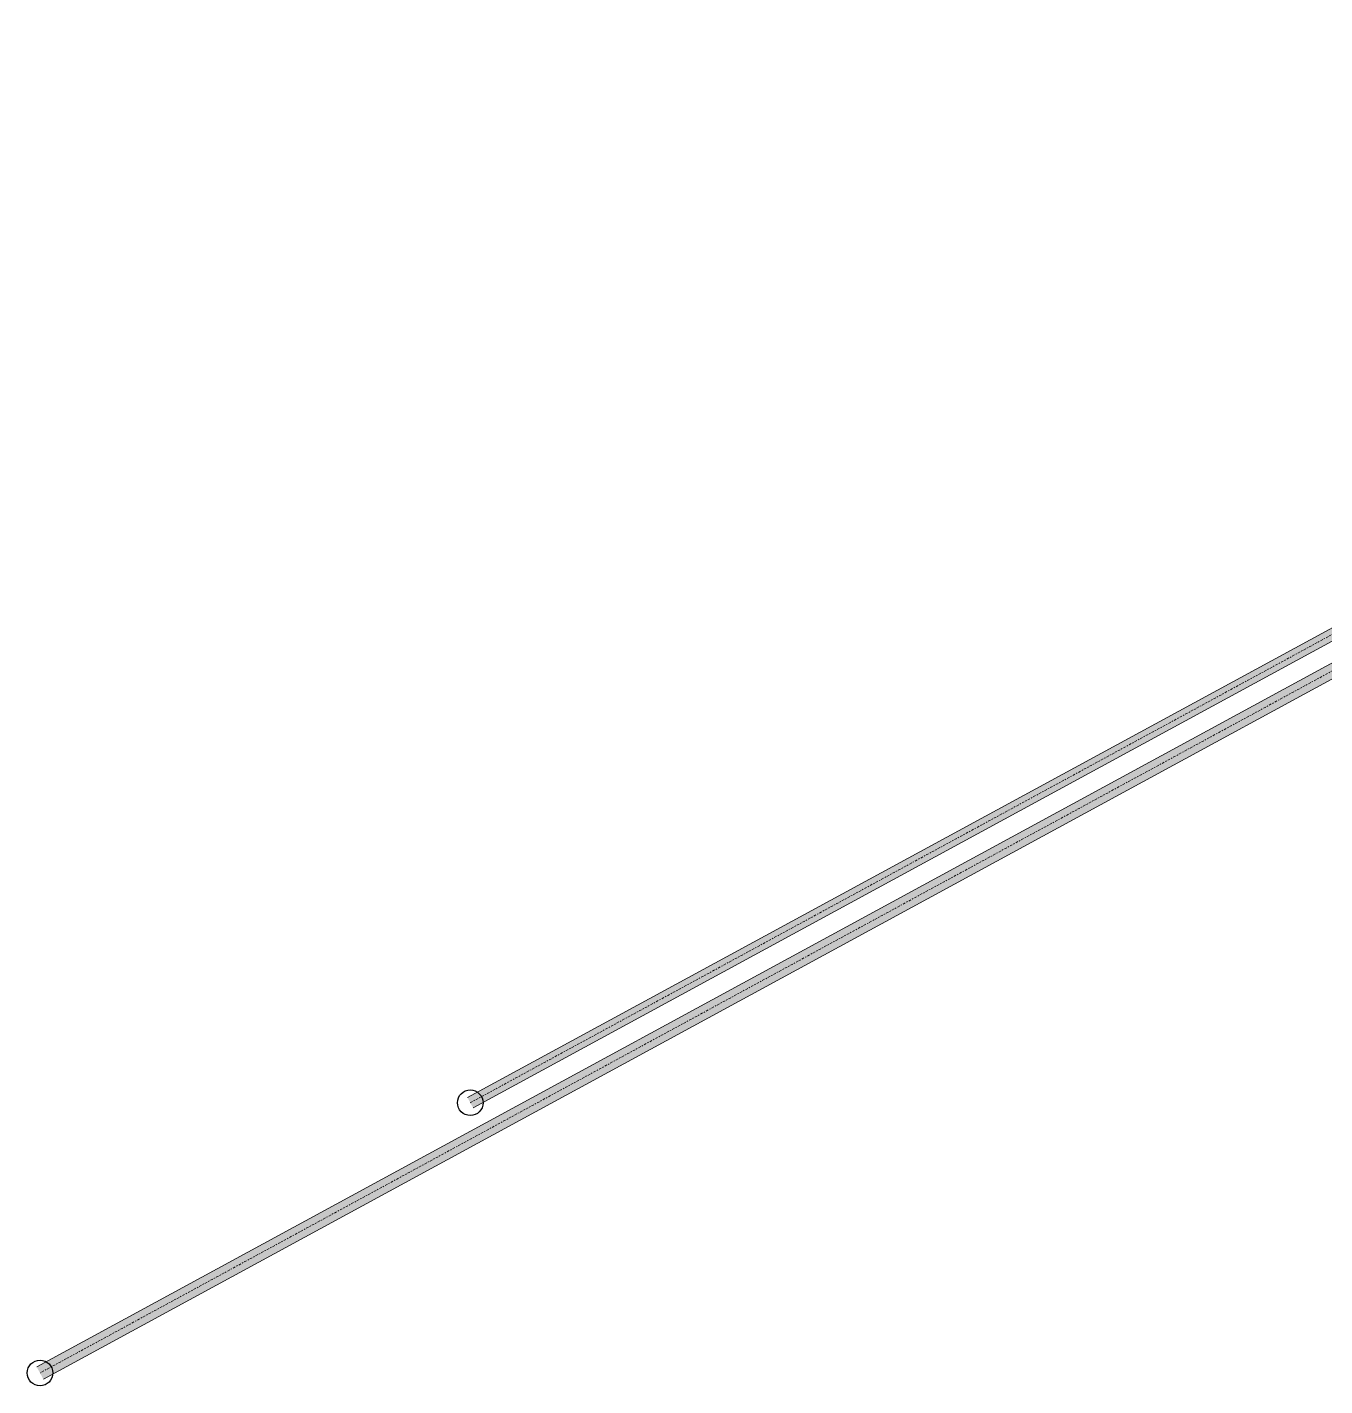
# Model space of a CAD drawing. Header units: metres. Extents: x 2684977 to 2686015, y 1244284 to 1245504.
# Drawn here: x 2684977.3 to 2685078.6, y 1244283.7 to 1244389.7 of the extents above; entities that cross this region are included whole.
import ezdxf

# ---------------------------------------------------------------- set-up
doc = ezdxf.new("R2010")
doc.units = ezdxf.units.M
doc.header["$MEASUREMENT"] = 0
doc.linetypes.add('STRICHPKT_ENG', pattern=[0.4, 0.2, -0.1, 0, -0.1])
for name, color, linetype, lineweight, true_color in [('2-proj Rücklauf Seewasser', 1, 'Continuous', 13, 0xff0000), ('2-Rohr Achsen', 1, 'STRICHPKT_ENG', 13, 0xff0000), ('2-Rohr Ansicht', 1, 'Continuous', 13, 0xff0000), ('2-Rohr_Schraffur Ansicht', 7, 'Continuous', 0, 0xffe0e0)]:
    doc.layers.add(name, color=color, linetype=linetype, lineweight=lineweight, true_color=true_color)

msp = doc.modelspace()

# ---------------------------------------------------------------- hatches: boundary and pattern name
at = {"layer": '2-Rohr_Schraffur Ansicht', "extrusion": (0, 0, -1)}
h = msp.add_hatch(color=256, dxfattribs=at)
h.paths.add_polyline_path([(-2685164.33, 1244389.13, 0.089784), (-2685164.88, 1244389.32), (-2685167.91, 1244389.74, -0.027725), (-2685167.96, 1244388.84), (-2685165.01, 1244388.43, -0.089784), (-2685164.76, 1244388.34), (-2685012.14, 1244305.4), (-2685011.71, 1244306.2)])
h.paths.add_polyline_path([(-2685168.2, 1244387.62, -0.03443), (-2685168.56, 1244386.56), (-2685166.51, 1244386.27, -0.089784), (-2685166.18, 1244386.16), (-2684978.61, 1244284.22), (-2684978.09, 1244285.19), (-2685165.65, 1244387.13, 0.089784), (-2685166.36, 1244387.36)])

# ---------------------------------------------------------------- linework, layer by layer
at = {"layer": '2-proj Rücklauf Seewasser', "lineweight": 30}
for centre in [(2685011.92, 1244305.8), (2684978.35, 1244284.71)]:
    msp.add_circle(centre, 1, dxfattribs=at)
at = {"layer": '2-Rohr Achsen'}
for points in [[(2685164.54, 1244388.74), (2685011.92, 1244305.8)], [(2685165.8, 1244386.58), (2684978.35, 1244284.71)]]:
    msp.add_lwpolyline(points, dxfattribs=at)
at = {"layer": '2-Rohr Ansicht', "flags": 128}
for points in [[(2685164.33, 1244389.13), (2685011.71, 1244306.2)], [(2685164.76, 1244388.34), (2685012.14, 1244305.4)], [(2685165.53, 1244387.06), (2684978.09, 1244285.19)], [(2685166.06, 1244386.09), (2684978.61, 1244284.22)]]:
    msp.add_lwpolyline(points, dxfattribs=at)

doc.saveas('drawing.dxf')
